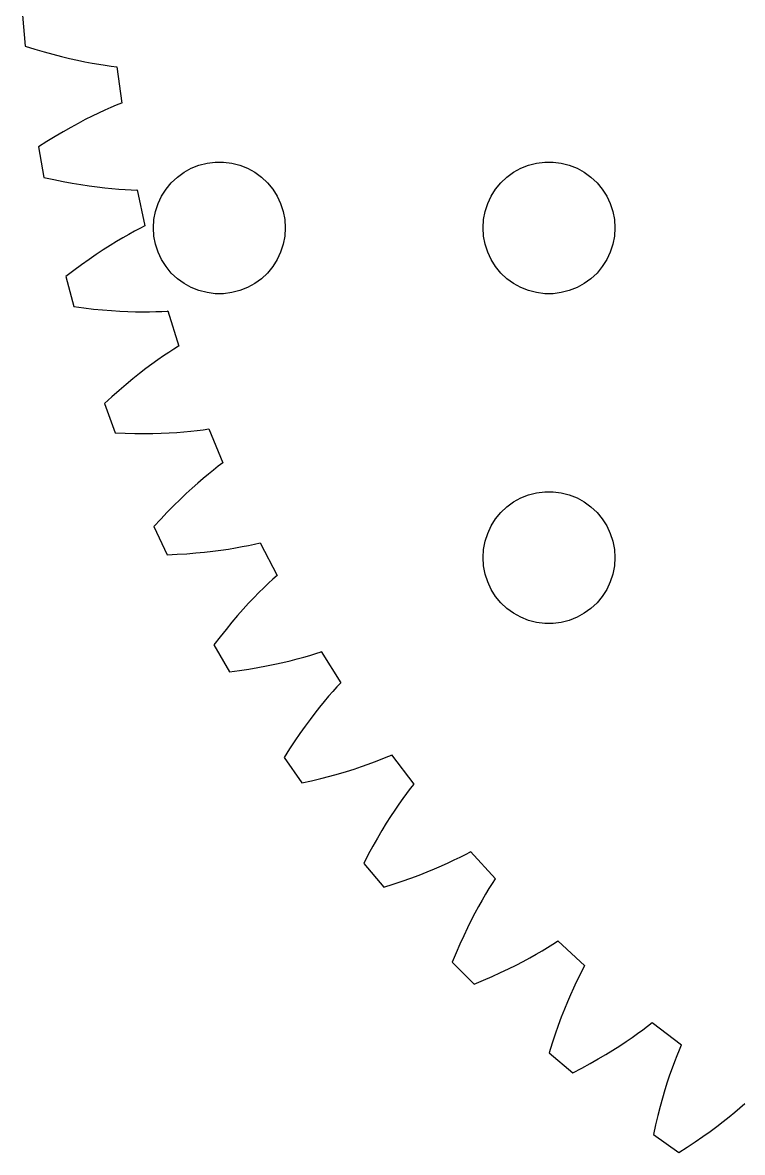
# Model space of a CAD drawing. Header units: metres. Extents: x -69 to 69, y 41 to 289.
# Drawn here: x -69 to -36.2, y 52.9 to 104.3 of the extents above; entities that cross this region are included whole.
import ezdxf

# ---------------------------------------------------------------- set-up
doc = ezdxf.new("R2010")
doc.units = ezdxf.units.M

msp = doc.modelspace()

# ---------------------------------------------------------------- linework, layer by layer
for p, q in [((-68.9556, 104.678), (-68.8321, 103.267)), ((-68.8321, 103.267), (-68.3983, 103.131)), ((-68.3983, 103.131), (-67.9795, 103.007)), ((-67.9795, 103.007), (-67.5759, 102.895)), ((-67.5759, 102.895), (-67.1879, 102.795)), ((-67.1879, 102.795), (-66.8157, 102.705)), ((-66.8157, 102.705), (-66.4595, 102.625)), ((-66.4595, 102.625), (-66.1196, 102.555)), ((-66.1196, 102.555), (-65.7962, 102.494)), ((-65.7962, 102.494), (-65.4896, 102.442)), ((-65.4896, 102.442), (-65.1998, 102.397)), ((-65.1998, 102.397), (-64.9271, 102.36)), ((-64.9271, 102.36), (-64.6716, 102.329)), ((-64.6716, 102.329), (-64.6601, 102.33)), ((-64.6601, 102.33), (-64.445, 100.673)), ((-65.497, 100.221), (-65.7936, 100.078)), ((-65.2144, 100.351), (-65.497, 100.221)), ((-64.946, 100.469), (-65.2144, 100.351)), ((-64.6922, 100.576), (-64.946, 100.469)), ((-64.4534, 100.671), (-64.6922, 100.576)), ((-64.445, 100.673), (-64.4534, 100.671)), ((-66.4271, 99.7536), (-66.7634, 99.5704)), ((-66.1037, 99.9227), (-66.4271, 99.7536)), ((-65.7936, 100.078), (-66.1037, 99.9227)), ((-67.1122, 99.3728), (-67.473, 99.1603)), ((-66.7634, 99.5704), (-67.1122, 99.3728)), ((-67.8456, 98.9324), (-68.2294, 98.6886)), ((-68.2294, 98.6886), (-67.9834, 97.2935)), ((-67.473, 99.1603), (-67.8456, 98.9324)), ((-61.6075, 97.533), (-61.2773, 97.7145)), ((-61.2773, 97.7145), (-60.927, 97.8532)), ((-60.927, 97.8532), (-60.5621, 97.9469)), ((-60.5621, 97.9469), (-60.1884, 97.9941)), ((-60.1884, 97.9941), (-59.8116, 97.9941)), ((-59.8116, 97.9941), (-59.4379, 97.9469)), ((-59.4379, 97.9469), (-59.0729, 97.8532)), ((-59.0729, 97.8532), (-58.7227, 97.7145)), ((-58.7227, 97.7145), (-58.3925, 97.533)), ((-46.6075, 97.533), (-46.2773, 97.7145)), ((-46.2773, 97.7145), (-45.927, 97.8532)), ((-45.927, 97.8532), (-45.5621, 97.9469)), ((-45.5621, 97.9469), (-45.1884, 97.9941)), ((-45.1884, 97.9941), (-44.8116, 97.9941)), ((-44.8116, 97.9941), (-44.4379, 97.9469)), ((-44.4379, 97.9469), (-44.0729, 97.8532)), ((-44.0729, 97.8532), (-43.7227, 97.7145)), ((-43.7227, 97.7145), (-43.3925, 97.533)), ((-67.9834, 97.2935), (-67.5393, 97.1956)), ((-67.5393, 97.1956), (-67.1113, 97.1089)), ((-62.1869, 97.0536), (-61.9123, 97.3116)), ((-61.9123, 97.3116), (-61.6075, 97.533)), ((-58.3925, 97.533), (-58.0877, 97.3116)), ((-58.0877, 97.3116), (-57.8131, 97.0536)), ((-47.1869, 97.0536), (-46.9123, 97.3116)), ((-46.9123, 97.3116), (-46.6075, 97.533)), ((-43.3925, 97.533), (-43.0877, 97.3116)), ((-43.0877, 97.3116), (-42.8131, 97.0536)), ((-67.1113, 97.1089), (-66.6995, 97.0326)), ((-66.6995, 97.0326), (-66.3042, 96.9662)), ((-66.3042, 96.9662), (-65.9256, 96.9091)), ((-65.9256, 96.9091), (-65.5638, 96.8608)), ((-65.5638, 96.8608), (-65.2191, 96.8206)), ((-65.2191, 96.8206), (-64.8917, 96.7881)), ((-64.8917, 96.7881), (-64.5816, 96.7625)), ((-64.5816, 96.7625), (-64.289, 96.7433)), ((-64.289, 96.7433), (-64.0141, 96.7299)), ((-64.0141, 96.7299), (-63.757, 96.7217)), ((-63.757, 96.7217), (-63.7457, 96.7241)), ((-63.7457, 96.7241), (-63.3868, 95.0913)), ((-62.6289, 96.4453), (-62.427, 96.7634)), ((-62.427, 96.7634), (-62.1869, 97.0536)), ((-57.8131, 97.0536), (-57.5729, 96.7634)), ((-57.5729, 96.7634), (-57.3711, 96.4453)), ((-47.6289, 96.4453), (-47.427, 96.7634)), ((-47.427, 96.7634), (-47.1869, 97.0536)), ((-42.8131, 97.0536), (-42.5729, 96.7634)), ((-42.5729, 96.7634), (-42.3711, 96.4453)), ((-62.7893, 96.1044), (-62.6289, 96.4453)), ((-57.3711, 96.4453), (-57.2107, 96.1044)), ((-47.7893, 96.1044), (-47.6289, 96.4453)), ((-42.3711, 96.4453), (-42.2107, 96.1044)), ((-62.9763, 95.376), (-62.9057, 95.7461)), ((-62.9057, 95.7461), (-62.7893, 96.1044)), ((-57.2107, 96.1044), (-57.0942, 95.7461)), ((-57.0942, 95.7461), (-57.0237, 95.376)), ((-47.9763, 95.376), (-47.9057, 95.7461)), ((-47.9057, 95.7461), (-47.7893, 96.1044)), ((-42.2107, 96.1044), (-42.0942, 95.7461)), ((-42.0942, 95.7461), (-42.0237, 95.376)), ((-63.3951, 95.0894), (-63.6247, 94.9733)), ((-63.3868, 95.0913), (-63.3951, 95.0894)), ((-63, 95), (-62.9763, 95.376)), ((-57.0237, 95.376), (-57, 95)), ((-48, 95), (-47.9763, 95.376)), ((-42.0237, 95.376), (-42, 95)), ((-64.1252, 94.7039), (-64.3954, 94.5497)), ((-63.8682, 94.8449), (-64.1252, 94.7039)), ((-63.6247, 94.9733), (-63.8682, 94.8449)), ((-62.9763, 94.624), (-63, 95)), ((-62.9057, 94.2539), (-62.9763, 94.624)), ((-57.0237, 94.624), (-57.0942, 94.2539)), ((-57, 95), (-57.0237, 94.624)), ((-47.9763, 94.624), (-48, 95)), ((-47.9057, 94.2539), (-47.9763, 94.624)), ((-42.0237, 94.624), (-42.0942, 94.2539)), ((-42, 95), (-42.0237, 94.624)), ((-64.9739, 94.1997), (-65.2813, 94.003)), ((-64.6785, 94.3818), (-64.9739, 94.1997)), ((-64.3954, 94.5497), (-64.6785, 94.3818)), ((-62.7893, 93.8956), (-62.9057, 94.2539)), ((-57.0942, 94.2539), (-57.2107, 93.8956)), ((-47.7893, 93.8956), (-47.9057, 94.2539)), ((-42.0942, 94.2539), (-42.2107, 93.8956)), ((-65.9306, 93.5641), (-66.2715, 93.3209)), ((-65.6004, 93.7913), (-65.9306, 93.5641)), ((-65.2813, 94.003), (-65.6004, 93.7913)), ((-62.6289, 93.5547), (-62.7893, 93.8956)), ((-62.427, 93.2366), (-62.6289, 93.5547)), ((-57.3711, 93.5547), (-57.5729, 93.2366)), ((-57.2107, 93.8956), (-57.3711, 93.5547)), ((-47.6289, 93.5547), (-47.7893, 93.8956)), ((-47.427, 93.2366), (-47.6289, 93.5547)), ((-42.3711, 93.5547), (-42.5729, 93.2366)), ((-42.2107, 93.8956), (-42.3711, 93.5547)), ((-66.6228, 93.0614), (-66.9839, 92.785)), ((-66.2715, 93.3209), (-66.6228, 93.0614)), ((-62.1869, 92.9464), (-62.427, 93.2366)), ((-57.5729, 93.2366), (-57.8131, 92.9464)), ((-47.1869, 92.9464), (-47.427, 93.2366)), ((-42.5729, 93.2366), (-42.8131, 92.9464)), ((-66.9839, 92.785), (-66.6172, 91.4167)), ((-61.9123, 92.6885), (-62.1869, 92.9464)), ((-61.6075, 92.467), (-61.9123, 92.6885)), ((-58.0877, 92.6885), (-58.3925, 92.467)), ((-57.8131, 92.9464), (-58.0877, 92.6885)), ((-46.9123, 92.6885), (-47.1869, 92.9464)), ((-46.6075, 92.467), (-46.9123, 92.6885)), ((-43.0877, 92.6885), (-43.3925, 92.467)), ((-42.8131, 92.9464), (-43.0877, 92.6885)), ((-61.2773, 92.2855), (-61.6075, 92.467)), ((-60.927, 92.1468), (-61.2773, 92.2855)), ((-60.5621, 92.0531), (-60.927, 92.1468)), ((-60.1884, 92.0059), (-60.5621, 92.0531)), ((-59.8116, 92.0059), (-60.1884, 92.0059)), ((-59.4379, 92.0531), (-59.8116, 92.0059)), ((-59.0729, 92.1468), (-59.4379, 92.0531)), ((-58.7227, 92.2855), (-59.0729, 92.1468)), ((-58.3925, 92.467), (-58.7227, 92.2855)), ((-46.2773, 92.2855), (-46.6075, 92.467)), ((-45.927, 92.1468), (-46.2773, 92.2855)), ((-45.5621, 92.0531), (-45.927, 92.1468)), ((-45.1884, 92.0059), (-45.5621, 92.0531)), ((-44.8116, 92.0059), (-45.1884, 92.0059)), ((-44.4379, 92.0531), (-44.8116, 92.0059)), ((-44.0729, 92.1468), (-44.4379, 92.0531)), ((-43.7227, 92.2855), (-44.0729, 92.1468)), ((-43.3925, 92.467), (-43.7227, 92.2855)), ((-66.6172, 91.4167), (-66.1664, 91.3579)), ((-66.1664, 91.3579), (-65.7324, 91.3088)), ((-65.7324, 91.3088), (-65.3155, 91.2687)), ((-65.3155, 91.2687), (-64.9159, 91.237)), ((-64.9159, 91.237), (-64.5338, 91.2131)), ((-64.5338, 91.2131), (-64.1692, 91.1965)), ((-64.1692, 91.1965), (-63.8223, 91.1866)), ((-63.8223, 91.1866), (-63.4933, 91.1827)), ((-63.4933, 91.1827), (-63.1821, 91.1842)), ((-63.1821, 91.1842), (-62.889, 91.1906)), ((-62.889, 91.1906), (-62.614, 91.2012)), ((-62.614, 91.2012), (-62.3571, 91.2154)), ((-62.3571, 91.2154), (-62.346, 91.2188)), ((-62.346, 91.2188), (-61.8463, 89.6235)), ((-62.0729, 89.4852), (-62.3043, 89.3361)), ((-61.8543, 89.6209), (-62.0729, 89.4852)), ((-61.8463, 89.6235), (-61.8543, 89.6209)), ((-62.8038, 88.996), (-63.0711, 88.8041)), ((-62.5481, 89.1732), (-62.8038, 88.996)), ((-62.3043, 89.3361), (-62.5481, 89.1732)), ((-63.3495, 88.597), (-63.6387, 88.3743)), ((-63.0711, 88.8041), (-63.3495, 88.597)), ((-63.938, 88.1355), (-64.2472, 87.8804)), ((-63.6387, 88.3743), (-63.938, 88.1355)), ((-64.5657, 87.6084), (-64.893, 87.3192)), ((-64.2472, 87.8804), (-64.5657, 87.6084)), ((-64.893, 87.3192), (-65.2286, 87.0125)), ((-65.2286, 87.0125), (-64.7441, 85.6813)), ((-60.7373, 85.8156), (-60.4826, 85.8521)), ((-60.4826, 85.8521), (-60.4719, 85.8564)), ((-60.4719, 85.8564), (-59.835, 84.3108)), ((-64.7441, 85.6813), (-64.2898, 85.6621)), ((-64.2898, 85.6621), (-63.8532, 85.6509)), ((-63.8532, 85.6509), (-63.4344, 85.6473)), ((-63.4344, 85.6473), (-63.0336, 85.6506)), ((-63.0336, 85.6506), (-62.6508, 85.6601)), ((-62.6508, 85.6601), (-62.2862, 85.6754)), ((-62.2862, 85.6754), (-61.9398, 85.6957)), ((-61.9398, 85.6957), (-61.6116, 85.7205)), ((-61.6116, 85.7205), (-61.3018, 85.7491)), ((-61.3018, 85.7491), (-61.0103, 85.781)), ((-61.0103, 85.781), (-60.7373, 85.8156)), ((-59.8428, 84.3075), (-60.0487, 84.1532)), ((-59.835, 84.3108), (-59.8428, 84.3075)), ((-60.4949, 83.8011), (-60.7342, 83.6022)), ((-60.2662, 83.9846), (-60.4949, 83.8011)), ((-60.0487, 84.1532), (-60.2662, 83.9846)), ((-60.9838, 83.3877), (-61.2431, 83.1572)), ((-60.7342, 83.6022), (-60.9838, 83.3877)), ((-61.5117, 82.9101), (-61.7891, 82.6462)), ((-61.2431, 83.1572), (-61.5117, 82.9101)), ((-46.2773, 82.7145), (-45.927, 82.8532)), ((-45.927, 82.8532), (-45.5621, 82.9469)), ((-45.5621, 82.9469), (-45.1884, 82.9941)), ((-45.1884, 82.9941), (-44.8116, 82.9941)), ((-44.8116, 82.9941), (-44.4379, 82.9469)), ((-44.4379, 82.9469), (-44.0729, 82.8532)), ((-44.0729, 82.8532), (-43.7227, 82.7145)), ((-62.0749, 82.365), (-62.3684, 82.0663)), ((-61.7891, 82.6462), (-62.0749, 82.365)), ((-47.1869, 82.0536), (-46.9123, 82.3116)), ((-46.9123, 82.3116), (-46.6075, 82.533)), ((-46.6075, 82.533), (-46.2773, 82.7145)), ((-43.7227, 82.7145), (-43.3925, 82.533)), ((-43.3925, 82.533), (-43.0877, 82.3116)), ((-43.0877, 82.3116), (-42.8131, 82.0536)), ((-62.6693, 81.7498), (-62.9769, 81.4149)), ((-62.3684, 82.0663), (-62.6693, 81.7498)), ((-47.6289, 81.4453), (-47.427, 81.7634)), ((-47.427, 81.7634), (-47.1869, 82.0536)), ((-42.8131, 82.0536), (-42.5729, 81.7634)), ((-42.5729, 81.7634), (-42.3711, 81.4453)), ((-62.9769, 81.4149), (-62.3782, 80.131)), ((-47.7893, 81.1044), (-47.6289, 81.4453)), ((-42.3711, 81.4453), (-42.2107, 81.1044)), ((-47.9763, 80.376), (-47.9057, 80.7461)), ((-47.9057, 80.7461), (-47.7893, 81.1044)), ((-42.2107, 81.1044), (-42.0942, 80.7461)), ((-42.0942, 80.7461), (-42.0237, 80.376)), ((-61.924, 80.1515), (-61.4881, 80.1784)), ((-61.4881, 80.1784), (-61.0706, 80.2113)), ((-61.0706, 80.2113), (-60.6715, 80.2495)), ((-60.6715, 80.2495), (-60.291, 80.2924)), ((-60.291, 80.2924), (-59.9291, 80.3393)), ((-59.9291, 80.3393), (-59.5858, 80.3898)), ((-59.5858, 80.3898), (-59.2611, 80.4431)), ((-59.2611, 80.4431), (-58.9549, 80.4986)), ((-58.9549, 80.4986), (-58.6674, 80.5558)), ((-58.6674, 80.5558), (-58.3983, 80.614)), ((-58.3983, 80.614), (-58.1478, 80.6726)), ((-58.1478, 80.6726), (-58.1375, 80.6778)), ((-58.1375, 80.6778), (-57.3683, 79.1936)), ((-48, 80), (-47.9763, 80.376)), ((-42.0237, 80.376), (-42, 80)), ((-62.3782, 80.131), (-61.924, 80.1515)), ((-47.9763, 79.624), (-48, 80)), ((-42, 80), (-42.0237, 79.624)), ((-57.3758, 79.1896), (-57.5675, 79.018)), ((-57.3683, 79.1936), (-57.3758, 79.1896)), ((-47.9057, 79.2539), (-47.9763, 79.624)), ((-47.7893, 78.8956), (-47.9057, 79.2539)), ((-42.0942, 79.2539), (-42.2107, 78.8956)), ((-42.0237, 79.624), (-42.0942, 79.2539)), ((-57.7695, 78.831), (-57.9813, 78.6283)), ((-57.5675, 79.018), (-57.7695, 78.831)), ((-47.6289, 78.5547), (-47.7893, 78.8956)), ((-42.2107, 78.8956), (-42.3711, 78.5547)), ((-58.4323, 78.1739), (-58.6705, 77.9216)), ((-58.2024, 78.4094), (-58.4323, 78.1739)), ((-57.9813, 78.6283), (-58.2024, 78.4094)), ((-47.427, 78.2366), (-47.6289, 78.5547)), ((-47.1869, 77.9464), (-47.427, 78.2366)), ((-42.5729, 78.2366), (-42.8131, 77.9464)), ((-42.3711, 78.5547), (-42.5729, 78.2366)), ((-58.9166, 77.6521), (-59.17, 77.365)), ((-58.6705, 77.9216), (-58.9166, 77.6521)), ((-46.9123, 77.6885), (-47.1869, 77.9464)), ((-46.6075, 77.467), (-46.9123, 77.6885)), ((-43.0877, 77.6885), (-43.3925, 77.467)), ((-42.8131, 77.9464), (-43.0877, 77.6885)), ((-59.17, 77.365), (-59.4301, 77.06)), ((-46.2773, 77.2855), (-46.6075, 77.467)), ((-45.927, 77.1468), (-46.2773, 77.2855)), ((-45.5621, 77.0531), (-45.927, 77.1468)), ((-44.0729, 77.1468), (-44.4379, 77.0531)), ((-43.7227, 77.2855), (-44.0729, 77.1468)), ((-43.3925, 77.467), (-43.7227, 77.2855)), ((-59.6965, 76.7369), (-59.9686, 76.3953)), ((-59.4301, 77.06), (-59.6965, 76.7369)), ((-45.1884, 77.0059), (-45.5621, 77.0531)), ((-44.8116, 77.0059), (-45.1884, 77.0059)), ((-44.4379, 77.0531), (-44.8116, 77.0059)), ((-59.9686, 76.3953), (-60.2459, 76.0349)), ((-60.2459, 76.0349), (-59.5376, 74.8081)), ((-56.1594, 75.4726), (-55.8779, 75.5546)), ((-55.8779, 75.5546), (-55.615, 75.6361)), ((-55.615, 75.6361), (-55.3705, 75.7163)), ((-55.3705, 75.7163), (-55.3607, 75.7224)), ((-55.3607, 75.7224), (-54.4651, 74.3109)), ((-58.2419, 75.002), (-57.8477, 75.0748)), ((-57.8477, 75.0748), (-57.4724, 75.1507)), ((-57.4724, 75.1507), (-57.116, 75.229)), ((-57.116, 75.229), (-56.7783, 75.3092)), ((-56.7783, 75.3092), (-56.4595, 75.3906)), ((-56.4595, 75.3906), (-56.1594, 75.4726)), ((-59.5376, 74.8081), (-59.0869, 74.868)), ((-59.0869, 74.868), (-58.655, 74.9329)), ((-58.655, 74.9329), (-58.2419, 75.002)), ((-54.6482, 74.1186), (-54.8331, 73.9147)), ((-54.4722, 74.3062), (-54.6482, 74.1186)), ((-54.4651, 74.3109), (-54.4722, 74.3062)), ((-55.0264, 73.6942), (-55.2276, 73.4569)), ((-54.8331, 73.9147), (-55.0264, 73.6942)), ((-55.4361, 73.2023), (-55.6515, 72.9302)), ((-55.2276, 73.4569), (-55.4361, 73.2023)), ((-55.8731, 72.6402), (-56.1005, 72.3322)), ((-55.6515, 72.9302), (-55.8731, 72.6402)), ((-56.3331, 72.0057), (-56.5703, 71.6606)), ((-56.1005, 72.3322), (-56.3331, 72.0057)), ((-56.5703, 71.6606), (-56.8116, 71.2965)), ((-56.8116, 71.2965), (-57.0564, 70.9134)), ((-52.4083, 70.9197), (-52.1718, 71.0209)), ((-52.1718, 71.0209), (-52.1625, 71.0278)), ((-52.1625, 71.0278), (-51.1473, 69.6997)), ((-57.0564, 70.9134), (-56.2438, 69.7529)), ((-53.8681, 70.3833), (-53.5388, 70.4926)), ((-53.5388, 70.4926), (-53.2282, 70.6015)), ((-53.2282, 70.6015), (-52.9364, 70.7094)), ((-52.9364, 70.7094), (-52.6631, 70.8156)), ((-52.6631, 70.8156), (-52.4083, 70.9197)), ((-55.8001, 69.8519), (-55.3755, 69.9542)), ((-55.3755, 69.9542), (-54.97, 70.0591)), ((-54.97, 70.0591), (-54.5837, 70.166)), ((-54.5837, 70.166), (-54.2164, 70.2743)), ((-54.2164, 70.2743), (-53.8681, 70.3833)), ((-56.2438, 69.7529), (-55.8001, 69.8519)), ((-51.313, 69.4922), (-51.4794, 69.273)), ((-51.154, 69.6945), (-51.313, 69.4922)), ((-51.1473, 69.6997), (-51.154, 69.6945)), ((-51.6528, 69.0365), (-51.8325, 68.7825)), ((-51.4794, 69.273), (-51.6528, 69.0365)), ((-52.0181, 68.5108), (-52.2088, 68.2209)), ((-51.8325, 68.7825), (-52.0181, 68.5108)), ((-52.4044, 67.9128), (-52.604, 67.586)), ((-52.2088, 68.2209), (-52.4044, 67.9128)), ((-52.604, 67.586), (-52.8073, 67.2405)), ((-53.0135, 66.876), (-53.2222, 66.4924)), ((-52.8073, 67.2405), (-53.0135, 66.876)), ((-53.2222, 66.4924), (-53.4326, 66.0893)), ((-49.3106, 66.2452), (-49.0476, 66.3748)), ((-49.0476, 66.3748), (-48.8028, 66.5007)), ((-48.8028, 66.5007), (-48.576, 66.6222)), ((-48.576, 66.6222), (-48.5674, 66.6299)), ((-48.5674, 66.6299), (-47.4403, 65.3953)), ((-53.4326, 66.0893), (-52.522, 65.0041)), ((-50.5478, 65.7001), (-50.2103, 65.8392)), ((-50.2103, 65.8392), (-49.8918, 65.9768)), ((-49.8918, 65.9768), (-49.5919, 66.1123)), ((-49.5919, 66.1123), (-49.3106, 66.2452)), ((-52.0886, 65.1414), (-51.6745, 65.2803)), ((-51.6745, 65.2803), (-51.2798, 65.4201)), ((-51.2798, 65.4201), (-50.9042, 65.5603)), ((-50.9042, 65.5603), (-50.5478, 65.7001)), ((-47.4464, 65.3895), (-47.5872, 65.1741)), ((-47.4403, 65.3953), (-47.4464, 65.3895)), ((-52.522, 65.0041), (-52.0886, 65.1414)), ((-47.7339, 64.9412), (-47.886, 64.6906)), ((-47.5872, 65.1741), (-47.7339, 64.9412)), ((-48.0429, 64.4219), (-48.2041, 64.135)), ((-47.886, 64.6906), (-48.0429, 64.4219)), ((-48.3689, 63.8296), (-48.5368, 63.5056)), ((-48.2041, 64.135), (-48.3689, 63.8296)), ((-48.5368, 63.5056), (-48.7072, 63.1627)), ((-48.8796, 62.8008), (-49.0533, 62.4197)), ((-48.7072, 63.1627), (-48.8796, 62.8008)), ((-49.0533, 62.4197), (-49.2277, 62.0193)), ((-45.3094, 62.114), (-45.0588, 62.2661)), ((-45.0588, 62.2661), (-44.8259, 62.4128)), ((-44.8259, 62.4128), (-44.6105, 62.5536)), ((-44.6105, 62.5536), (-44.6026, 62.562)), ((-44.6026, 62.562), (-43.3722, 61.4303)), ((-49.2277, 62.0193), (-49.4023, 61.5995)), ((-46.1704, 61.6311), (-45.865, 61.7959)), ((-45.865, 61.7959), (-45.5781, 61.9571)), ((-45.5781, 61.9571), (-45.3094, 62.114)), ((-49.4023, 61.5995), (-48.4005, 60.5977)), ((-47.1992, 61.1204), (-46.8373, 61.2928)), ((-46.8373, 61.2928), (-46.4944, 61.4632)), ((-46.4944, 61.4632), (-46.1704, 61.6311)), ((-43.4993, 61.1972), (-43.6252, 60.9524)), ((-43.3778, 61.424), (-43.4993, 61.1972)), ((-43.3722, 61.4303), (-43.3778, 61.424)), ((-48.4005, 60.5977), (-47.9807, 60.7723)), ((-47.9807, 60.7723), (-47.5803, 60.9467)), ((-47.5803, 60.9467), (-47.1992, 61.1204)), ((-43.7548, 60.6894), (-43.8877, 60.4081)), ((-43.6252, 60.9524), (-43.7548, 60.6894)), ((-43.8877, 60.4081), (-44.0232, 60.1082)), ((-44.1608, 59.7897), (-44.2999, 59.4522)), ((-44.0232, 60.1082), (-44.1608, 59.7897)), ((-44.2999, 59.4522), (-44.4397, 59.0958)), ((-44.5799, 58.7202), (-44.7197, 58.3255)), ((-44.4397, 59.0958), (-44.5799, 58.7202)), ((-40.727, 58.5206), (-40.5078, 58.687)), ((-40.5078, 58.687), (-40.3055, 58.846)), ((-40.3055, 58.846), (-40.2984, 58.8551)), ((-40.2984, 58.8551), (-38.974, 57.835)), ((-44.7197, 58.3255), (-44.8586, 57.9114)), ((-41.4892, 57.9819), (-41.2175, 58.1675)), ((-41.2175, 58.1675), (-40.9635, 58.3472)), ((-40.9635, 58.3472), (-40.727, 58.5206)), ((-44.8586, 57.9114), (-44.9959, 57.478)), ((-42.414, 57.396), (-42.0872, 57.5956)), ((-42.0872, 57.5956), (-41.7791, 57.7912)), ((-41.7791, 57.7912), (-41.4892, 57.9819)), ((-39.0803, 57.5917), (-39.1844, 57.3369)), ((-38.9791, 57.8282), (-39.0803, 57.5917)), ((-38.974, 57.835), (-38.9791, 57.8282)), ((-44.9959, 57.478), (-43.9107, 56.5674)), ((-43.124, 56.9865), (-42.7595, 57.1927)), ((-42.7595, 57.1927), (-42.414, 57.396)), ((-39.2906, 57.0636), (-39.3985, 56.7718)), ((-39.1844, 57.3369), (-39.2906, 57.0636)), ((-43.9107, 56.5674), (-43.5076, 56.7778)), ((-43.5076, 56.7778), (-43.124, 56.9865)), ((-39.3985, 56.7718), (-39.5074, 56.4612)), ((-39.6167, 56.1319), (-39.7257, 55.7836)), ((-39.5074, 56.4612), (-39.6167, 56.1319)), ((-39.7257, 55.7836), (-39.834, 55.4163)), ((-39.9409, 55.03), (-40.0458, 54.6245)), ((-39.834, 55.4163), (-39.9409, 55.03)), ((-36.3058, 54.9736), (-36.0853, 55.1669)), ((-40.0458, 54.6245), (-40.1481, 54.1999)), ((-37.0698, 54.3485), (-36.7977, 54.5639)), ((-36.7977, 54.5639), (-36.5431, 54.7724)), ((-36.5431, 54.7724), (-36.3058, 54.9736)), ((-40.1481, 54.1999), (-40.2471, 53.7562)), ((-37.6678, 53.8995), (-37.3598, 54.1269)), ((-37.3598, 54.1269), (-37.0698, 54.3485)), ((-40.2471, 53.7562), (-39.0866, 52.9436)), ((-38.3394, 53.4297), (-37.9943, 53.6669)), ((-37.9943, 53.6669), (-37.6678, 53.8995)), ((-39.0866, 52.9436), (-38.7035, 53.1884)), ((-38.7035, 53.1884), (-38.3394, 53.4297))]:
    msp.add_line(p, q)

doc.saveas('drawing.dxf')
